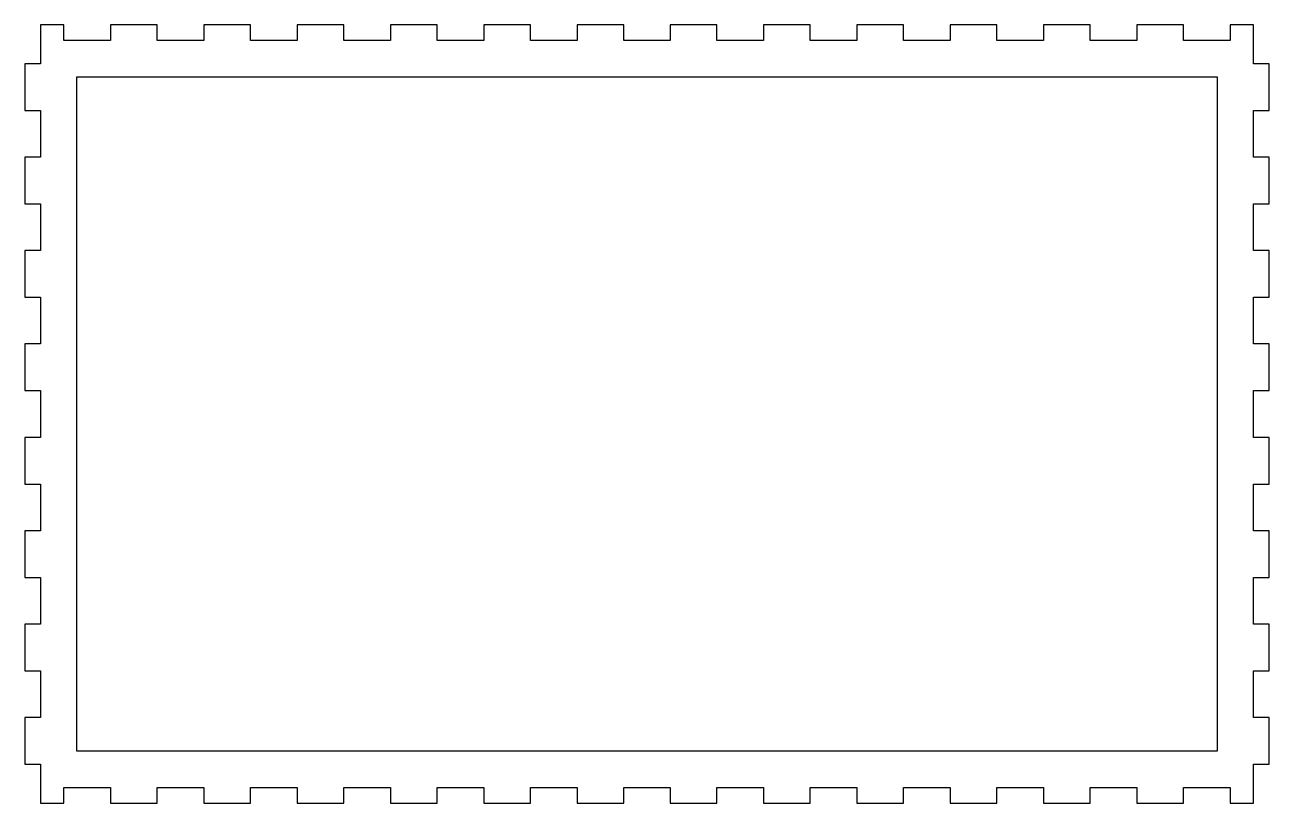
# Model space of a CAD drawing. Header units: millimetres. Extents: x -240 to 0, y -150 to 0.
import ezdxf

# ---------------------------------------------------------------- set-up
doc = ezdxf.new("R2010")
doc.units = ezdxf.units.MM
doc.layers.get('0').update_dxf_attribs({"linetype": 'CONTINUOUS'})

msp = doc.modelspace()

# ---------------------------------------------------------------- linework, layer by layer
for points in [[(-237, -142.5), (-237, -150), (-232.5, -150), (-232.5, -147), (-223.5, -147), (-223.5, -150), (-214.5, -150), (-214.5, -147), (-205.5, -147), (-205.5, -150), (-196.5, -150), (-196.5, -147), (-187.5, -147), (-187.5, -150), (-178.5, -150), (-178.5, -147), (-169.5, -147), (-169.5, -150), (-160.5, -150), (-160.5, -147), (-151.5, -147), (-151.5, -150), (-142.5, -150), (-142.5, -147), (-133.5, -147), (-133.5, -150), (-124.5, -150), (-124.5, -147), (-115.5, -147), (-115.5, -150), (-106.5, -150), (-106.5, -147), (-97.5, -147), (-97.5, -150), (-88.5, -150), (-88.5, -147), (-79.5, -147), (-79.5, -150), (-70.5, -150), (-70.5, -147), (-61.5, -147), (-61.5, -150), (-52.5, -150), (-52.5, -147), (-43.5, -147), (-43.5, -150), (-34.5, -150), (-34.5, -147), (-25.5, -147), (-25.5, -150), (-16.5, -150), (-16.5, -147), (-7.5, -147), (-7.5, -150), (-3, -150), (-3, -142.5), (0, -142.5), (0, -133.5), (-3, -133.5), (-3, -124.5), (0, -124.5), (0, -115.5), (-3, -115.5), (-3, -106.5), (0, -106.5), (0, -97.5), (-3, -97.5), (-3, -88.5), (0, -88.5), (0, -79.5), (-3, -79.5), (-3, -70.5), (0, -70.5), (0, -61.5), (-3, -61.5), (-3, -52.5), (0, -52.5), (0, -43.5), (-3, -43.5), (-3, -34.5), (0, -34.5), (0, -25.5), (-3, -25.5), (-3, -16.5), (0, -16.5), (0, -7.5), (-3, -7.5), (-3, 0), (-7.5, 0), (-7.5, -3), (-16.5, -3), (-16.5, 0), (-25.5, 0), (-25.5, -3), (-34.5, -3), (-34.5, 0), (-43.5, 0), (-43.5, -3), (-52.5, -3), (-52.5, 0), (-61.5, 0), (-61.5, -3), (-70.5, -3), (-70.5, 0), (-79.5, 0), (-79.5, -3), (-88.5, -3), (-88.5, 0), (-97.5, 0), (-97.5, -3), (-106.5, -3), (-106.5, 0), (-115.5, 0), (-115.5, -3), (-124.5, -3), (-124.5, 0), (-133.5, 0), (-133.5, -3), (-142.5, -3), (-142.5, 0), (-151.5, 0), (-151.5, -3), (-160.5, -3), (-160.5, 0), (-169.5, 0), (-169.5, -3), (-178.5, -3), (-178.5, 0), (-187.5, 0), (-187.5, -3), (-196.5, -3), (-196.5, 0), (-205.5, 0), (-205.5, -3), (-214.5, -3), (-214.5, 0), (-223.5, 0), (-223.5, -3), (-232.5, -3), (-232.5, 0), (-237, 0), (-237, -7.5), (-240, -7.5), (-240, -16.5), (-237, -16.5), (-237, -25.5), (-240, -25.5), (-240, -34.5), (-237, -34.5), (-237, -43.5), (-240, -43.5), (-240, -52.5), (-237, -52.5), (-237, -61.5), (-240, -61.5), (-240, -70.5), (-237, -70.5), (-237, -79.5), (-240, -79.5), (-240, -88.5), (-237, -88.5), (-237, -97.5), (-240, -97.5), (-240, -106.5), (-237, -106.5), (-237, -115.5), (-240, -115.5), (-240, -124.5), (-237, -124.5), (-237, -133.5), (-240, -133.5), (-240, -142.5)], [(-230, -140), (-230, -10), (-10, -10), (-10, -140)]]:
    msp.add_lwpolyline(points, close=True)

doc.saveas('drawing.dxf')
